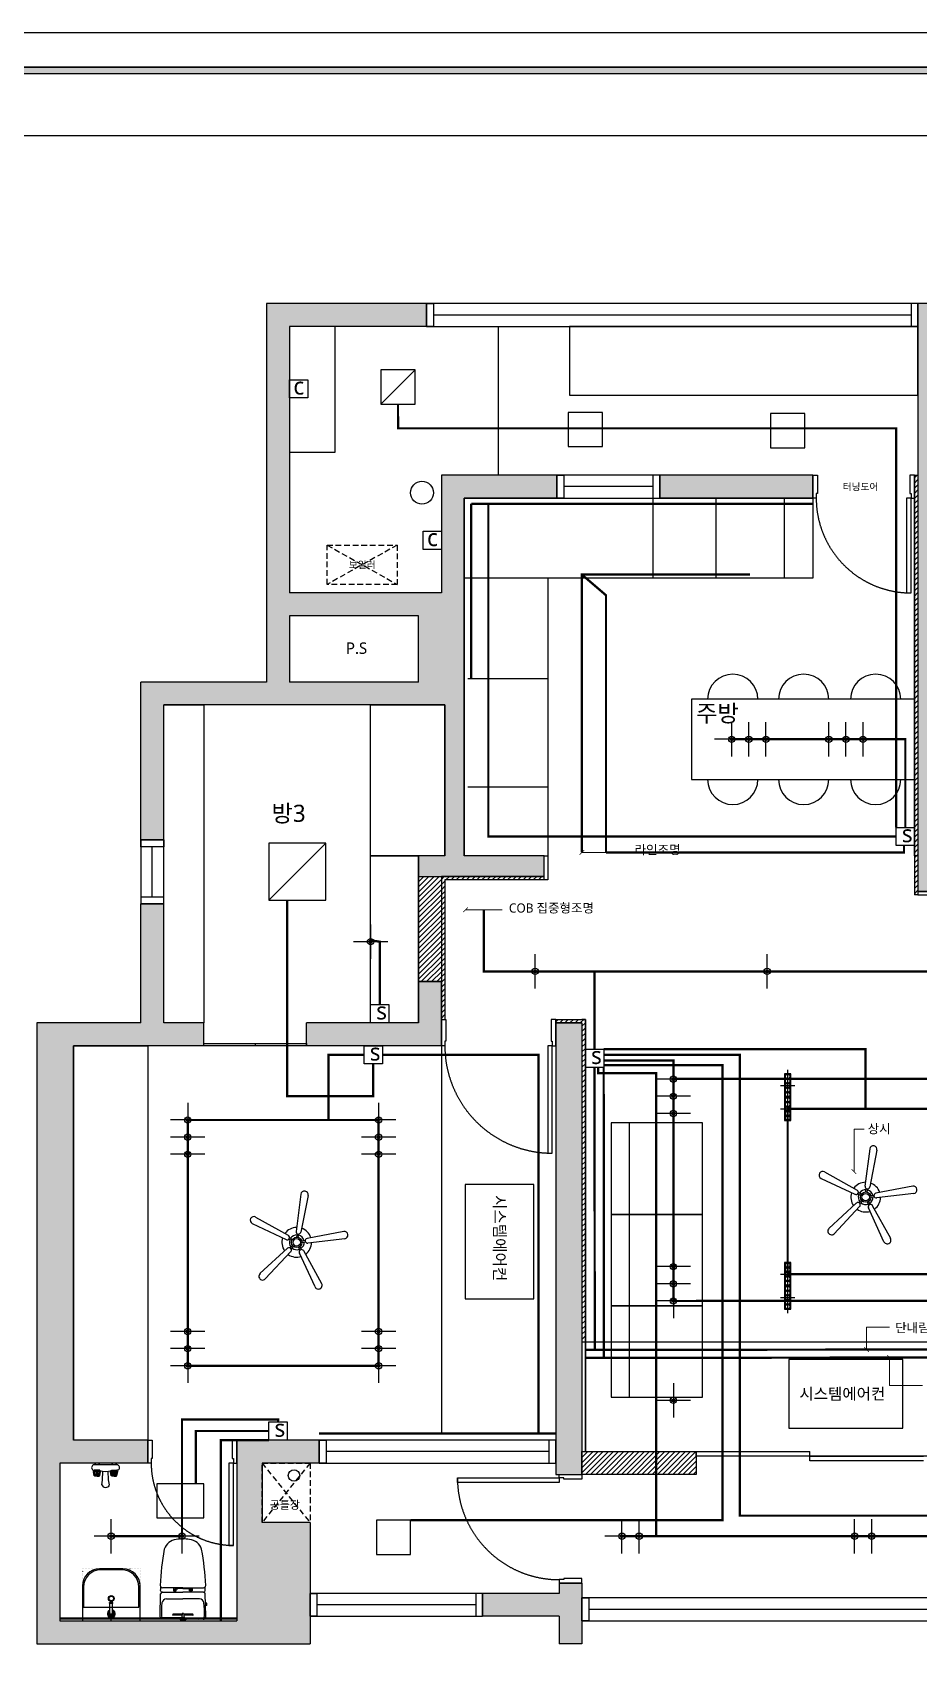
# Model space of a CAD drawing. Header units: millimetres. Extents: x 512 to 764439, y -71 to 559481.
# Drawn here: x 411013 to 418762, y 272628 to 286950 of the extents above; entities that cross this region are included whole.
import ezdxf
from ezdxf.enums import TextEntityAlignment as Align

# ---------------------------------------------------------------- set-up
doc = ezdxf.new("R2010")
doc.units = ezdxf.units.MM
doc.header["$LTSCALE"] = 50
for name, pattern in [('CENTER2', [28.575, 19.05, -3.175, 3.175, -3.175]), ('DOT', [0.25, 0, -0.25]), ('HIDDEN', [0.375, 0.25, -0.125]), ('HIDDEN2', [0.1875, 0.125, -0.0625])]:
    doc.linetypes.add(name, pattern=pattern)
for name, color, linetype in [('#조명', 40, 'Continuous'), ('#콘센트.스위치', 4, 'Continuous'), ('06-FUR', 6, 'Continuous'), ('fin', 5, 'Continuous'), ('FORM(YOURNAME)-11', 1, 'Continuous'), ('ha', 8, 'Continuous'), ('hid', 8, 'HIDDEN2'), ('red', 10, 'Continuous'), ('wall', 2, 'Continuous')]:
    doc.layers.add(name, color=color, linetype=linetype)
doc.layers.add('00', color=7, linetype='Continuous', lineweight=0)
doc.layers.add('text', color=7, linetype='Continuous', lineweight=0)
doc.styles.add('N 맑은고딕', font='malgun.ttf')
doc.styles.add('NEW 맑은고딕', font='malgun.ttf')
doc.styles.add('맑은 고딕', font='malgun.ttf')
doc.dimstyles.new('DH IN40', dxfattribs={"dimscale": 40, "dimtxt": 2.5, "dimasz": 1, "dimexe": 1.5, "dimexo": 1.5, "dimtad": 1, "dimdec": 7, "dimlunit": 6, "dimtxsty": '맑은 고딕', "dimblk": 'ARCHTICK', "dimcen": 2.5, "dimclrd": 256, "dimclre": 256, "dimclrt": 256, "dimadec": 0, "dimazin": 0, "dimtfac": 1, "dimtdec": 7, "dimtix": 1, "dimtmove": 0, "dimatfit": 3, "dimldrblk": 'ARCHTICK', "dimfxl": 1, "dimtfillclr": 1, "dimlwd": -1, "dimlwe": -1, "dimarcsym": 0})

# ---------------------------------------------------------------- blocks, each defined once
blk = doc.blocks.new('123123')
at = {"layer": 'ha', "linetype": 'Continuous'}
h = blk.add_hatch(color=8, dxfattribs=at)
h.dxf.hatch_style = 1
h.paths.add_polyline_path([(327222, 120648), (327222, 120978), (326992, 120978), (326992, 115838), (327222, 115838)])
h.paths.add_polyline_path([(326072, 119478), (324732, 119478), (324732, 119278), (326072, 119278)])
h.paths.add_polyline_path([(323832, 119478), (322822, 119478), (322822, 118448), (321492, 118448), (321492, 120778), (322692, 120778), (322692, 120978), (321292, 120978), (321292, 117668), (320192, 117668), (320192, 116288), (320392, 116288), (320392, 117468), (322852, 117468), (322852, 116148), (322622, 116148), (322622, 115968), (322882, 115968), (323722, 115968), (323722, 116148), (323022, 116148), (323022, 119278), (323832, 119278)])
h.paths.add_polyline_path([(322622, 118248), (322622, 117668), (321492, 117668), (321492, 118248)], flags=16)
h.paths.add_polyline_path([(322822, 114688), (322822, 115048), (322622, 115048), (322622, 114688), (321642, 114688), (321642, 114488), (322822, 114488)])
h.paths.add_polyline_path([(320742, 114688), (320392, 114688), (320392, 115728), (320192, 115728), (320192, 114688), (319282, 114688), (319282, 109258), (321672, 109258), (321672, 110318), (321252, 110318), (321252, 110838), (321752, 110838), (321752, 111038), (321032, 111038), (321032, 110838), (321032, 109458), (319482, 109458), (319482, 110838), (320252, 110838), (320252, 111038), (319602, 111038), (319602, 114488), (320392, 114488), (320742, 114488)])
h.paths.add_polyline_path([(324052, 114688), (323822, 114688), (323822, 110738), (324052, 110738)])
h.paths.add_polyline_path([(324052, 109788), (323852, 109788), (323852, 109698), (323182, 109698), (323182, 109498), (323852, 109498), (323852, 109258), (324052, 109258)])
h.paths.add_polyline_path([(329232, 114363), (329032, 114363), (329032, 110703), (329232, 110703), (329232, 110778), (329782, 110778), (329782, 110978), (329232, 110978)])
h.paths.add_polyline_path([(329892, 109658), (329232, 109658), (329232, 109813), (329032, 109813), (329032, 109258), (329232, 109258), (329232, 109458), (329892, 109458)])
h.paths.add_polyline_path([(333622, 114278), (333422, 114278), (333422, 116038), (332202, 116038), (332202, 119058), (330702, 119058), (330702, 118858), (332002, 118858), (332002, 116038), (330122, 116038), (330122, 115838), (330122, 115078), (330322, 115078), (330322, 115838), (333222, 115838), (333222, 114278), (332512, 114278), (330322, 114278), (330122, 114278), (330122, 114078), (333422, 114078), (333422, 110978), (332242, 110978), (332242, 110778), (333492, 110778), (333492, 109658), (332242, 109658), (332242, 109458), (333622, 109458)])
h.paths.add_polyline_path([(329222, 118858), (329352, 118858), (329352, 119058), (328672, 119058), (328672, 118858), (329022, 118858), (329022, 115838), (329222, 115838)])
h.paths.add_polyline_path([(330902, 120648), (330702, 120648), (330702, 120058), (330902, 120058)])
at = {"layer": 'ha', "color": 8}
for p, q in [((322692, 120978), (321292, 120978)), ((321292, 120978), (321292, 117668)), ((322692, 120778), (322692, 120978)), ((326992, 120978), (326992, 115838)), ((327222, 120978), (326992, 120978)), ((322692, 120778), (321492, 120778)), ((321492, 120778), (321492, 118448)), ((323832, 119478), (322822, 119478)), ((322822, 119478), (322822, 118448)), ((323832, 119478), (323832, 119278)), ((326072, 119478), (324732, 119478)), ((324732, 119478), (324732, 119278)), ((326072, 119478), (326072, 119278)), ((323832, 119278), (323022, 119278)), ((323022, 119278), (323022, 116148)), ((326072, 119278), (324732, 119278)), ((322822, 118448), (321492, 118448)), ((322622, 118248), (321492, 118248)), ((321492, 118248), (321492, 117668)), ((322622, 117668), (322622, 118248)), ((320192, 116288), (320192, 117668)), ((321292, 117668), (320192, 117668)), ((321292, 117668), (320392, 117668)), ((322622, 117668), (321492, 117668)), ((320392, 116288), (320392, 117468)), ((322852, 117468), (320392, 117468)), ((322852, 116148), (322852, 117468)), ((320392, 116288), (320192, 116288)), ((322622, 115968), (322622, 116148)), ((322852, 116148), (322622, 116148)), ((323722, 116148), (323022, 116148)), ((323722, 115968), (323722, 116148)), ((322622, 115968), (322882, 115968)), ((322882, 115968), (323722, 115968)), ((320192, 114688), (320192, 115728)), ((320392, 115728), (320192, 115728)), ((320392, 114688), (320392, 115728)), ((326992, 115838), (327222, 115838)), ((322622, 114688), (322622, 115048)), ((322622, 115048), (322822, 115048)), ((322822, 114688), (322822, 115048)), ((320192, 114688), (319282, 114688)), ((319282, 114688), (319282, 109258)), ((320742, 114688), (320392, 114688)), ((320742, 114488), (320742, 114688)), ((322622, 114688), (321642, 114688)), ((321642, 114488), (321642, 114688)), ((322822, 114688), (322822, 114488)), ((323822, 114688), (323822, 110738)), ((324052, 114688), (323822, 114688)), ((324052, 114688), (324052, 110738)), ((320392, 114488), (319602, 114488)), ((319602, 114488), (319602, 111038)), ((320742, 114488), (320392, 114488)), ((322822, 114488), (321642, 114488)), ((320252, 111038), (319602, 111038)), ((320252, 111038), (320252, 110838)), ((321752, 111038), (321032, 111038)), ((321032, 111038), (321032, 110838)), ((321752, 111038), (321752, 110838)), ((324052, 111038), (324052, 110838)), ((320252, 110838), (319482, 110838)), ((319482, 110838), (319482, 109458)), ((319774, 110776), (319784, 110776)), ((319774, 110776), (319784, 110776)), ((319991, 110821), (319775, 110821)), ((319991, 110821), (319775, 110821)), ((319784, 110769), (319777, 110763)), ((319784, 110769), (319777, 110763)), ((319783, 110725), (319777, 110763)), ((319783, 110725), (319777, 110763)), ((319782, 110767), (319785, 110763)), ((319782, 110767), (319785, 110763)), ((319783, 110725), (319788, 110729)), ((319783, 110725), (319788, 110729)), ((319808, 110725), (319783, 110725)), ((319808, 110725), (319783, 110725)), ((319784, 110769), (319784, 110776)), ((319832, 110776), (319784, 110776)), ((319784, 110769), (319784, 110776)), ((319832, 110776), (319784, 110776)), ((319832, 110769), (319784, 110769)), ((319832, 110769), (319784, 110769)), ((319795, 110838), (319785, 110821)), ((319795, 110838), (319785, 110821)), ((319785, 110763), (319790, 110762)), ((319788, 110729), (319785, 110763)), ((319785, 110763), (319790, 110762)), ((319788, 110729), (319785, 110763)), ((319788, 110729), (319793, 110729)), ((319788, 110729), (319793, 110729)), ((319793, 110730), (319790, 110762)), ((319793, 110730), (319790, 110762)), ((319790, 110722), (319790, 110725)), ((319790, 110722), (319790, 110725)), ((319808, 110722), (319790, 110722)), ((319808, 110722), (319790, 110722)), ((319820, 110838), (319795, 110838)), ((319820, 110838), (319795, 110838)), ((319803, 110762), (319808, 110762)), ((319803, 110729), (319803, 110762)), ((319803, 110762), (319808, 110762)), ((319803, 110729), (319803, 110762)), ((319803, 110729), (319808, 110729)), ((319803, 110729), (319808, 110729)), ((319813, 110762), (319808, 110762)), ((319813, 110762), (319808, 110762)), ((319812, 110729), (319808, 110729)), ((319812, 110729), (319808, 110729)), ((319808, 110725), (319832, 110725)), ((319808, 110725), (319832, 110725)), ((319808, 110722), (319825, 110722)), ((319808, 110722), (319825, 110722)), ((319812, 110729), (319813, 110762)), ((319812, 110729), (319813, 110762)), ((319820, 110838), (319831, 110821)), ((319820, 110838), (319831, 110821)), ((319822, 110730), (319826, 110762)), ((319822, 110730), (319826, 110762)), ((319827, 110729), (319822, 110729)), ((319827, 110729), (319822, 110729)), ((319825, 110722), (319825, 110725)), ((319825, 110722), (319825, 110725)), ((319831, 110763), (319826, 110762)), ((319831, 110763), (319826, 110762)), ((319827, 110729), (319831, 110763)), ((319827, 110729), (319831, 110763)), ((319832, 110725), (319827, 110729)), ((319832, 110725), (319827, 110729)), ((319834, 110767), (319831, 110763)), ((319834, 110767), (319831, 110763)), ((319832, 110769), (319832, 110776)), ((319832, 110769), (319832, 110776)), ((319832, 110769), (319839, 110763)), ((319832, 110769), (319839, 110763)), ((319832, 110725), (319839, 110763)), ((319832, 110725), (319839, 110763)), ((319856, 110687), (319860, 110767)), ((319856, 110687), (319860, 110767)), ((319910, 110690), (319905, 110767)), ((319910, 110690), (319905, 110767)), ((319934, 110769), (319927, 110763)), ((319934, 110769), (319927, 110763)), ((319933, 110725), (319927, 110763)), ((319933, 110725), (319927, 110763)), ((319932, 110767), (319935, 110763)), ((319932, 110767), (319935, 110763)), ((319933, 110725), (319938, 110729)), ((319933, 110725), (319938, 110729)), ((319958, 110725), (319933, 110725)), ((319958, 110725), (319933, 110725)), ((319934, 110769), (319934, 110776)), ((319934, 110776), (319982, 110776)), ((319934, 110769), (319934, 110776)), ((319934, 110776), (319982, 110776)), ((319982, 110769), (319934, 110769)), ((319982, 110769), (319934, 110769)), ((319945, 110838), (319935, 110821)), ((319945, 110838), (319935, 110821)), ((319935, 110763), (319940, 110762)), ((319938, 110729), (319935, 110763)), ((319935, 110763), (319940, 110762)), ((319938, 110729), (319935, 110763)), ((319938, 110729), (319943, 110729)), ((319938, 110729), (319943, 110729)), ((319943, 110730), (319940, 110762)), ((319943, 110730), (319940, 110762)), ((319940, 110722), (319940, 110725)), ((319940, 110722), (319940, 110725)), ((319958, 110722), (319940, 110722)), ((319958, 110722), (319940, 110722)), ((319970, 110838), (319945, 110838)), ((319970, 110838), (319945, 110838)), ((319953, 110762), (319958, 110762)), ((319953, 110729), (319953, 110762)), ((319953, 110762), (319958, 110762)), ((319953, 110729), (319953, 110762)), ((319953, 110729), (319958, 110729)), ((319953, 110729), (319958, 110729)), ((319963, 110762), (319958, 110762)), ((319963, 110762), (319958, 110762)), ((319962, 110729), (319958, 110729)), ((319962, 110729), (319958, 110729)), ((319958, 110725), (319982, 110725)), ((319958, 110725), (319982, 110725)), ((319958, 110722), (319975, 110722)), ((319958, 110722), (319975, 110722)), ((319962, 110729), (319963, 110762)), ((319962, 110729), (319963, 110762)), ((319970, 110838), (319981, 110821)), ((319970, 110838), (319981, 110821)), ((319972, 110730), (319976, 110762)), ((319972, 110730), (319976, 110762)), ((319977, 110729), (319972, 110729)), ((319977, 110729), (319972, 110729)), ((319975, 110722), (319975, 110725)), ((319975, 110722), (319975, 110725)), ((319981, 110763), (319976, 110762)), ((319981, 110763), (319976, 110762)), ((319977, 110729), (319981, 110763)), ((319977, 110729), (319981, 110763)), ((319982, 110725), (319977, 110729)), ((319982, 110725), (319977, 110729)), ((319984, 110767), (319981, 110763)), ((319984, 110767), (319981, 110763)), ((319992, 110776), (319982, 110776)), ((319982, 110769), (319982, 110776)), ((319992, 110776), (319982, 110776)), ((319982, 110769), (319982, 110776)), ((319982, 110769), (319989, 110763)), ((319982, 110769), (319989, 110763)), ((319982, 110725), (319989, 110763)), ((319982, 110725), (319989, 110763)), ((321032, 110838), (321032, 109458)), ((321752, 110838), (321252, 110838)), ((321252, 110838), (321252, 110318)), ((323822, 110838), (323822, 110788)), ((323822, 110738), (324052, 110738)), ((319849, 110647), (319856, 110687)), ((319849, 110647), (319856, 110687)), ((319917, 110646), (319910, 110690)), ((319917, 110646), (319910, 110690)), ((321672, 110318), (321252, 110318)), ((321672, 110318), (321672, 109258)), ((320035, 109913), (319830, 109913)), ((320025, 109903), (319840, 109903)), ((319680, 109763), (319680, 109458)), ((319690, 109753), (319690, 109578)), ((320175, 109578), (320175, 109753)), ((320185, 109458), (320185, 109763)), ((320380, 109708), (320560, 109708)), ((320560, 109747), (320381, 109747)), ((320560, 109747), (320739, 109747)), ((320740, 109708), (320560, 109708)), ((324052, 109788), (323852, 109788)), ((323852, 109788), (323852, 109698)), ((324052, 109788), (324052, 109258)), ((319690, 109578), (320175, 109578)), ((319947, 109618), (319918, 109618)), ((319918, 109613), (319918, 109618)), ((319947, 109613), (319918, 109613)), ((319919, 109608), (319919, 109613)), ((319946, 109608), (319919, 109608)), ((319920, 109518), (319920, 109608)), ((319945, 109518), (319945, 109608)), ((319946, 109608), (319946, 109613)), ((319947, 109613), (319947, 109618)), ((320415, 109650), (320560, 109650)), ((320705, 109650), (320560, 109650)), ((323852, 109698), (323182, 109698)), ((323182, 109698), (323182, 109498)), ((319482, 109458), (321032, 109458)), ((319680, 109458), (320185, 109458)), ((319933, 109458), (319933, 109523)), ((320552, 109483), (320387, 109483)), ((320584, 109467), (320536, 109467)), ((320560, 109467), (320560, 109458)), ((320568, 109483), (320732, 109483)), ((320716, 109482), (320703, 109482)), ((320716, 109482), (320728, 109482)), ((323852, 109498), (323182, 109498)), ((323852, 109498), (323852, 109258)), ((319282, 109258), (321672, 109258)), ((324052, 109258), (323852, 109258))]:
    blk.add_line(p, q, dxfattribs=at)
at = {"layer": 'ha', "color": 8, "linetype": 'Continuous'}
for p, q in [((326992, 120978), (322692, 120978)), ((322692, 120978), (322692, 120778)), ((322692, 120978), (322752, 120978)), ((322692, 120778), (322692, 120978)), ((322752, 120978), (322752, 120778)), ((326932, 120878), (322752, 120878)), ((326992, 120978), (326932, 120978)), ((326932, 120978), (326932, 120778)), ((326992, 120778), (326992, 120978)), ((326992, 120778), (326992, 120978)), ((321492, 120778), (321492, 119678)), ((321892, 120778), (321492, 120778)), ((321892, 119678), (321892, 120778)), ((322692, 120778), (326992, 120778)), ((322752, 120778), (322692, 120778)), ((323322, 119478), (323322, 120778)), ((326992, 120778), (323942, 120778)), ((323942, 120778), (323942, 120178)), ((326932, 120778), (326992, 120778)), ((326992, 120178), (326992, 120778)), ((323942, 120178), (326992, 120178)), ((321492, 119678), (321892, 119678)), ((324732, 119478), (323832, 119478)), ((323832, 119478), (323832, 119278)), ((323832, 119478), (323892, 119478)), ((323832, 119278), (323832, 119478)), ((323892, 119478), (323892, 119278)), ((324732, 119478), (324672, 119478)), ((324672, 119478), (324672, 119278)), ((324732, 119278), (324732, 119478)), ((324732, 119278), (324732, 119478)), ((326962, 119478), (326962, 115808)), ((326962, 119478), (326992, 119478)), ((326962, 119478), (326992, 119478)), ((326962, 116148), (326962, 119478)), ((326992, 119478), (326992, 115808)), ((326992, 119478), (326992, 116148)), ((324672, 119378), (323892, 119378)), ((323022, 119278), (323722, 119278)), ((323022, 116148), (323022, 119278)), ((323022, 119278), (323722, 119278)), ((323722, 119278), (323022, 119278)), ((323022, 119278), (323022, 119278)), ((323022, 119278), (326072, 119278)), ((323022, 118578), (323022, 119278)), ((323722, 119278), (323722, 119278)), ((323832, 119278), (324732, 119278)), ((323892, 119278), (323832, 119278)), ((324672, 119278), (324732, 119278)), ((324672, 119278), (324672, 118578)), ((325222, 119278), (325222, 118578)), ((325822, 119278), (325822, 118578)), ((326072, 119278), (326072, 118578)), ((326072, 118578), (323022, 118578)), ((323752, 118578), (323752, 116148)), ((323752, 117698), (323052, 117698)), ((320392, 114688), (320392, 117468)), ((320392, 117468), (320742, 117468)), ((320742, 117468), (320742, 114688)), ((322202, 117468), (322852, 117468)), ((322202, 116148), (322202, 117468)), ((322852, 117468), (322852, 116148)), ((323752, 116748), (323052, 116748)), ((320392, 116288), (320192, 116288)), ((320192, 116288), (320192, 115728)), ((320192, 116228), (320192, 116288)), ((320192, 116288), (320392, 116288)), ((320392, 116228), (320192, 116228)), ((320292, 115788), (320292, 116228)), ((320392, 115728), (320392, 116288)), ((320392, 116288), (320392, 116228)), ((322852, 116148), (322202, 116148)), ((322202, 116148), (322622, 116148)), ((322202, 114688), (322202, 116148)), ((322622, 116148), (322622, 114688)), ((323722, 116148), (323022, 116148)), ((323722, 116148), (323752, 116148)), ((323722, 115938), (323722, 116148)), ((323752, 116148), (323752, 115938)), ((326992, 116148), (326962, 116148)), ((322622, 115048), (322622, 115968)), ((322622, 115968), (322822, 115968)), ((322822, 115968), (322822, 115048)), ((323722, 115968), (322822, 115968)), ((322822, 115968), (322822, 114688)), ((323722, 115938), (322852, 115938)), ((322852, 115938), (322852, 114718)), ((323752, 115938), (323722, 115938)), ((320392, 115788), (320192, 115788)), ((320192, 115788), (320192, 115728)), ((320192, 115728), (320392, 115728)), ((320192, 115728), (320392, 115728)), ((320392, 115728), (320392, 115788)), ((326992, 115808), (326962, 115808)), ((327222, 115838), (326992, 115838)), ((326992, 115838), (326992, 115808)), ((326992, 115808), (327222, 115808)), ((322822, 115048), (322622, 115048)), ((320742, 114688), (320392, 114688)), ((322622, 114688), (322202, 114688)), ((323822, 114718), (324082, 114718)), ((323822, 114718), (323822, 114688)), ((323822, 114688), (323822, 114718)), ((323822, 114718), (324052, 114718)), ((323822, 114688), (324052, 114688)), ((324052, 114688), (323822, 114688)), ((324082, 114718), (324052, 114718)), ((324052, 114688), (324052, 110938)), ((324052, 114688), (324052, 110938)), ((324082, 114718), (324082, 110938)), ((324082, 110938), (324082, 114718)), ((319602, 111038), (319602, 114488)), ((319602, 114488), (320252, 114488)), ((320252, 114488), (320252, 111038)), ((320742, 114506), (321642, 114506)), ((320742, 114488), (320742, 114506)), ((321642, 114488), (320742, 114488)), ((321192, 114506), (321192, 114488)), ((321642, 114506), (321642, 114488)), ((325108, 113813), (324308, 113813)), ((324308, 113813), (324308, 113013)), ((324466, 113813), (324466, 111413)), ((325108, 113013), (325108, 113813)), ((324308, 113013), (325108, 113013)), ((325108, 113013), (324308, 113013)), ((324308, 113013), (324308, 112213)), ((325108, 112213), (325108, 113013)), ((324308, 112213), (325108, 112213)), ((325108, 112213), (324308, 112213)), ((324308, 112213), (324308, 111413)), ((325108, 111413), (325108, 112213)), ((324308, 111413), (325108, 111413)), ((320252, 111038), (319602, 111038)), ((323822, 111038), (321752, 111038)), ((321752, 111038), (321752, 110838)), ((321752, 111038), (321812, 111038)), ((321752, 110838), (321752, 111038)), ((321812, 111038), (321812, 110838)), ((323822, 111038), (323762, 111038)), ((323762, 111038), (323762, 110838)), ((323822, 110838), (323822, 111038)), ((323822, 110838), (323822, 111038)), ((323762, 110938), (321812, 110938)), ((324052, 110938), (325052, 110938)), ((324052, 110738), (324052, 110938)), ((324052, 110938), (324082, 110938)), ((324052, 110938), (324082, 110938)), ((324052, 110938), (324082, 110938)), ((325052, 110938), (325052, 110738)), ((325052, 110938), (326047, 110938)), ((325052, 110898), (325052, 110938)), ((329032, 110898), (325052, 110898)), ((326047, 110898), (326047, 110938)), ((326047, 110898), (327042, 110898)), ((326047, 110858), (326047, 110898)), ((327042, 110858), (326047, 110858)), ((321752, 110838), (323822, 110838)), ((321812, 110838), (321752, 110838)), ((323762, 110838), (323822, 110838)), ((325052, 110738), (324052, 110738)), ((320560, 109740), (320514, 109740)), ((320560, 109740), (320606, 109740)), ((320765, 109613), (320757, 109613)), ((320765, 109593), (320758, 109593)), ((320769, 109597), (320769, 109609)), ((323182, 109698), (321672, 109698)), ((321672, 109698), (321672, 109498)), ((321672, 109698), (321732, 109698)), ((321672, 109498), (321672, 109698)), ((321732, 109698), (321732, 109498)), ((323122, 109598), (321732, 109598)), ((323182, 109698), (323122, 109698)), ((323122, 109698), (323122, 109498)), ((323182, 109498), (323182, 109698)), ((323182, 109498), (323182, 109698)), ((329032, 109658), (324052, 109658)), ((324052, 109658), (324052, 109458)), ((324052, 109658), (324112, 109658)), ((324052, 109458), (324052, 109658)), ((324112, 109658), (324112, 109458)), ((320552, 109515), (320473, 109515)), ((320551, 109508), (320473, 109508)), ((320536, 109477), (320536, 109467)), ((320584, 109477), (320536, 109477)), ((320553, 109481), (320548, 109477)), ((320554, 109523), (320549, 109488)), ((320549, 109488), (320553, 109481)), ((320571, 109488), (320549, 109488)), ((320567, 109481), (320553, 109481)), ((320566, 109523), (320554, 109523)), ((320566, 109523), (320571, 109488)), ((320646, 109515), (320567, 109515)), ((320571, 109488), (320567, 109481)), ((320567, 109481), (320572, 109477)), ((320646, 109508), (320568, 109508)), ((320584, 109477), (320584, 109467)), ((321672, 109498), (323182, 109498)), ((321732, 109498), (321672, 109498)), ((323122, 109498), (323182, 109498)), ((324052, 109458), (329032, 109458)), ((324112, 109458), (324052, 109458)), ((328972, 109558), (324112, 109558))]:
    blk.add_line(p, q, dxfattribs=at)
at = {"layer": 'ha', "color": 8, "linetype": 'Continuous', "transparency": 33554687}
for p, q in [((326072, 119278), (326072, 119478)), ((326072, 119478), (326112, 119478)), ((326112, 119478), (326112, 119318)), ((326962, 119478), (326922, 119478)), ((326922, 119478), (326922, 119318)), ((326962, 119278), (326962, 119478)), ((326112, 119318), (326102, 119318)), ((326102, 119318), (326102, 119278)), ((326922, 119318), (326932, 119318)), ((326932, 119318), (326932, 119278)), ((326102, 119278), (326072, 119278)), ((326932, 119278), (326892, 119278)), ((326892, 119278), (326892, 118448)), ((326932, 119278), (326962, 119278)), ((326932, 118448), (326932, 119278)), ((326892, 118448), (326932, 118448)), ((322822, 114488), (322822, 114718)), ((322822, 114718), (322862, 114718)), ((322862, 114718), (322862, 114528)), ((323822, 114718), (323782, 114718)), ((323782, 114718), (323782, 114528)), ((323822, 114488), (323822, 114718)), ((322852, 114488), (322822, 114488)), ((322862, 114528), (322852, 114528)), ((322852, 114528), (322852, 114488)), ((323792, 114488), (323752, 114488)), ((323752, 114488), (323752, 113548)), ((323782, 114528), (323792, 114528)), ((323792, 114528), (323792, 114488)), ((323792, 114488), (323822, 114488)), ((323792, 113548), (323792, 114488)), ((323752, 113548), (323792, 113548)), ((323852, 110738), (324052, 110738)), ((323852, 110708), (323852, 110738)), ((324052, 110738), (324052, 110698)), ((322962, 110708), (323852, 110708)), ((322962, 110668), (322962, 110708)), ((323852, 110668), (322962, 110668)), ((323892, 110708), (323852, 110708)), ((323852, 110708), (323852, 110668)), ((323892, 110698), (323892, 110708)), ((324052, 110698), (323892, 110698)), ((323892, 109818), (323852, 109818)), ((323852, 109818), (323852, 109788)), ((323852, 109788), (324052, 109788)), ((324052, 109828), (323892, 109828)), ((323892, 109828), (323892, 109818)), ((324052, 109788), (324052, 109828))]:
    blk.add_line(p, q, dxfattribs=at)
at = {"layer": 'ha', "color": 8, "linetype": 'Continuous', "transparency": 33554559}
for p, q in [((326962, 119454), (326986, 119478)), ((326962, 119409), (326992, 119439)), ((326962, 119364), (326992, 119394)), ((326962, 119319), (326992, 119349)), ((326962, 119274), (326992, 119304)), ((326962, 119229), (326992, 119259)), ((326962, 119184), (326992, 119214)), ((326962, 119139), (326992, 119169)), ((326962, 119094), (326992, 119124)), ((326962, 119050), (326992, 119080)), ((326962, 119005), (326992, 119035)), ((326962, 118960), (326992, 118990)), ((326962, 118915), (326992, 118945)), ((326962, 118870), (326992, 118900)), ((326962, 118825), (326992, 118855)), ((326962, 118780), (326992, 118810)), ((326962, 118735), (326992, 118765)), ((326962, 118690), (326992, 118720)), ((326962, 118645), (326992, 118675)), ((326962, 118601), (326992, 118631)), ((326962, 118556), (326992, 118586)), ((326962, 118511), (326992, 118541)), ((326962, 118466), (326992, 118496)), ((326962, 118421), (326992, 118451)), ((326962, 118376), (326992, 118406)), ((326962, 118331), (326992, 118361)), ((326962, 118286), (326992, 118316)), ((326962, 118241), (326992, 118271)), ((326962, 118196), (326992, 118226)), ((326962, 118152), (326992, 118182)), ((326962, 118107), (326992, 118137)), ((326962, 118062), (326992, 118092)), ((326962, 118017), (326992, 118047)), ((326962, 117972), (326992, 118002)), ((326962, 117927), (326992, 117957)), ((326962, 117882), (326992, 117912)), ((326962, 117837), (326992, 117867)), ((326962, 117792), (326992, 117822)), ((326962, 117747), (326992, 117777)), ((326962, 117702), (326992, 117732)), ((326962, 117658), (326992, 117688)), ((326962, 117613), (326992, 117643)), ((326962, 117568), (326992, 117598)), ((326962, 117523), (326992, 117553)), ((326962, 117478), (326992, 117508)), ((326962, 117433), (326992, 117463)), ((326962, 117388), (326992, 117418)), ((326962, 117343), (326992, 117373)), ((326962, 117298), (326992, 117328)), ((326962, 117253), (326992, 117283)), ((326962, 117209), (326992, 117239)), ((326962, 117164), (326992, 117194)), ((326962, 117119), (326992, 117149)), ((326962, 117074), (326992, 117104)), ((326962, 117029), (326992, 117059)), ((326962, 116984), (326992, 117014)), ((326962, 116939), (326992, 116969)), ((326962, 116894), (326992, 116924)), ((326962, 116849), (326992, 116879)), ((326962, 116804), (326992, 116834)), ((326962, 116760), (326992, 116790)), ((326962, 116715), (326992, 116745)), ((326962, 116670), (326992, 116700)), ((326962, 116625), (326992, 116655)), ((326962, 116580), (326992, 116610)), ((326962, 116535), (326992, 116565)), ((326962, 116490), (326992, 116520)), ((326962, 116445), (326992, 116475)), ((326962, 116400), (326992, 116430)), ((326962, 116355), (326992, 116385)), ((326962, 116311), (326992, 116341)), ((326962, 116266), (326992, 116296)), ((326962, 116221), (326992, 116251)), ((326962, 116176), (326992, 116206)), ((326979, 116148), (326992, 116161)), ((326962, 116131), (326979, 116148)), ((326962, 116086), (326992, 116116)), ((326962, 116041), (326992, 116071)), ((326962, 115996), (326992, 116026)), ((322622, 115967), (322623, 115968)), ((322622, 115922), (322668, 115968)), ((322622, 115877), (322713, 115968)), ((322622, 115832), (322758, 115968)), ((322622, 115787), (322803, 115968)), ((322622, 115742), (322822, 115942)), ((322622, 115697), (322822, 115897)), ((322822, 115942), (322847, 115968)), ((322822, 115897), (322852, 115927)), ((322822, 115852), (322852, 115882)), ((322862, 115938), (322892, 115968)), ((322907, 115938), (322937, 115968)), ((322952, 115938), (322982, 115968)), ((322997, 115938), (323027, 115968)), ((323042, 115938), (323072, 115968)), ((323087, 115938), (323117, 115968)), ((323132, 115938), (323162, 115968)), ((323177, 115938), (323207, 115968)), ((323222, 115938), (323252, 115968)), ((323267, 115938), (323297, 115968)), ((323311, 115938), (323341, 115968)), ((323356, 115938), (323386, 115968)), ((323401, 115938), (323431, 115968)), ((323446, 115938), (323476, 115968)), ((323491, 115938), (323521, 115968)), ((323536, 115938), (323566, 115968)), ((323581, 115938), (323611, 115968)), ((323626, 115938), (323656, 115968)), ((323671, 115938), (323701, 115968)), ((323716, 115938), (323722, 115944)), ((326962, 115951), (326978, 115968)), ((326962, 115906), (326992, 115936)), ((326962, 115862), (326992, 115892)), ((326978, 115968), (326992, 115981)), ((322622, 115652), (322822, 115852)), ((322622, 115608), (322822, 115808)), ((322622, 115563), (322822, 115763)), ((322822, 115808), (322852, 115838)), ((322822, 115763), (322852, 115793)), ((322822, 115718), (322852, 115748)), ((326962, 115817), (326992, 115847)), ((322622, 115518), (322822, 115718)), ((322622, 115473), (322822, 115673)), ((322622, 115428), (322822, 115628)), ((322622, 115383), (322822, 115583)), ((322822, 115673), (322852, 115703)), ((322822, 115628), (322852, 115658)), ((322822, 115583), (322852, 115613)), ((322622, 115338), (322822, 115538)), ((322622, 115293), (322822, 115493)), ((322622, 115248), (322822, 115448)), ((322822, 115538), (322852, 115568)), ((322822, 115493), (322852, 115523)), ((322822, 115448), (322852, 115478)), ((322622, 115203), (322822, 115403)), ((322622, 115159), (322822, 115359)), ((322622, 115114), (322822, 115314)), ((322822, 115403), (322852, 115433)), ((322822, 115359), (322852, 115389)), ((322822, 115314), (322852, 115344)), ((322822, 115269), (322852, 115299)), ((322622, 115069), (322822, 115269)), ((322646, 115048), (322822, 115224)), ((322691, 115048), (322822, 115179)), ((322822, 115224), (322852, 115254)), ((322822, 115179), (322852, 115209)), ((322822, 115134), (322852, 115164)), ((322736, 115048), (322822, 115134)), ((322781, 115048), (322822, 115089)), ((322822, 115089), (322852, 115119)), ((322822, 115044), (322852, 115074)), ((322822, 114999), (322852, 115029)), ((322822, 114954), (322852, 114984)), ((322822, 114910), (322852, 114940)), ((322822, 114865), (322852, 114895)), ((322822, 114820), (322852, 114850)), ((322822, 114775), (322852, 114805)), ((322822, 114730), (322852, 114760)), ((323822, 114697), (323843, 114718)), ((323857, 114688), (323887, 114718)), ((323902, 114688), (323932, 114718)), ((323947, 114688), (323977, 114718)), ((323992, 114688), (324022, 114718)), ((324037, 114688), (324067, 114718)), ((324052, 114658), (324082, 114688)), ((324052, 114613), (324082, 114643)), ((324052, 114568), (324082, 114598)), ((324052, 114523), (324082, 114553)), ((324052, 114478), (324082, 114508)), ((324052, 114433), (324082, 114463)), ((324052, 114388), (324082, 114418)), ((324052, 114343), (324082, 114373)), ((324052, 114299), (324082, 114329)), ((324052, 114254), (324082, 114284)), ((324052, 114209), (324082, 114239)), ((324052, 114164), (324082, 114194)), ((324052, 114119), (324082, 114149)), ((324052, 114074), (324082, 114104)), ((324052, 114029), (324082, 114059)), ((324052, 113984), (324082, 114014)), ((324052, 113939), (324082, 113969)), ((324052, 113894), (324082, 113924)), ((324052, 113850), (324082, 113880)), ((324052, 113805), (324082, 113835)), ((324052, 113760), (324082, 113790)), ((324052, 113715), (324082, 113745)), ((324052, 113670), (324082, 113700)), ((324052, 113625), (324082, 113655)), ((324052, 113580), (324082, 113610)), ((324052, 113535), (324082, 113565)), ((324052, 113490), (324082, 113520)), ((324052, 113445), (324082, 113475)), ((324052, 113401), (324082, 113431)), ((324052, 113356), (324082, 113386)), ((324052, 113311), (324082, 113341)), ((324052, 113266), (324082, 113296)), ((324052, 113221), (324082, 113251)), ((324052, 113176), (324082, 113206)), ((324052, 113131), (324082, 113161)), ((324052, 113086), (324082, 113116)), ((324052, 113041), (324082, 113071)), ((324052, 112996), (324082, 113026)), ((324052, 112952), (324082, 112982)), ((324052, 112907), (324082, 112937)), ((324052, 112862), (324082, 112892)), ((324052, 112817), (324082, 112847)), ((324052, 112772), (324082, 112802)), ((324052, 112727), (324082, 112757)), ((324052, 112682), (324082, 112712)), ((324052, 112637), (324082, 112667)), ((324052, 112592), (324082, 112622)), ((324052, 112547), (324082, 112577)), ((324052, 112503), (324082, 112533)), ((324052, 112458), (324082, 112488)), ((324052, 112413), (324082, 112443)), ((324052, 112368), (324082, 112398)), ((324052, 112323), (324082, 112353)), ((324052, 112278), (324082, 112308)), ((324052, 112233), (324082, 112263)), ((324052, 112188), (324082, 112218)), ((324052, 112143), (324082, 112173)), ((324052, 112098), (324082, 112128)), ((324052, 112054), (324082, 112084)), ((324052, 112009), (324082, 112039)), ((324052, 111964), (324082, 111994)), ((324052, 111919), (324082, 111949)), ((324076, 111898), (324082, 111904)), ((324052, 110931), (324059, 110938)), ((324052, 110886), (324104, 110938)), ((324052, 110841), (324149, 110938)), ((324052, 110796), (324193, 110938)), ((324052, 110751), (324238, 110938)), ((324083, 110738), (324283, 110938)), ((324128, 110738), (324328, 110938)), ((324173, 110738), (324373, 110938)), ((324218, 110738), (324418, 110938)), ((324263, 110738), (324463, 110938)), ((324308, 110738), (324508, 110938)), ((324353, 110738), (324553, 110938)), ((324398, 110738), (324598, 110938)), ((324442, 110738), (324642, 110938)), ((324487, 110738), (324687, 110938)), ((324532, 110738), (324732, 110938)), ((324577, 110738), (324777, 110938)), ((324622, 110738), (324822, 110938)), ((324667, 110738), (324867, 110938)), ((324712, 110738), (324912, 110938)), ((324757, 110738), (324957, 110938)), ((324802, 110738), (325002, 110938)), ((324847, 110738), (325047, 110938)), ((324892, 110738), (325052, 110898)), ((324936, 110738), (325052, 110853)), ((324981, 110738), (325052, 110808)), ((325026, 110738), (325052, 110764))]:
    blk.add_line(p, q, dxfattribs=at)
at = {"layer": 'ha', "color": 8, "linetype": 'HIDDEN', "ltscale": 4}
for p, q in [((321821, 118522), (321821, 118867)), ((321821, 118867), (322436, 118867)), ((322436, 118867), (321821, 118522)), ((321821, 118867), (322436, 118522)), ((322436, 118867), (322436, 118522)), ((322436, 118522), (321821, 118522)), ((321252, 110838), (321672, 110838)), ((321252, 110318), (321252, 110838)), ((321252, 110838), (321672, 110318)), ((321672, 110838), (321252, 110318)), ((321672, 110838), (321672, 110318)), ((321672, 110318), (321252, 110318))]:
    blk.add_line(p, q, dxfattribs=at)
at = {"layer": 'ha', "color": 8, "ltscale": 20}
for p, q in [((322822, 114548), (322822, 111098)), ((322822, 114548), (322822, 111098)), ((324052, 111898), (329032, 111898)), ((324052, 111898), (329032, 111898))]:
    blk.add_line(p, q, dxfattribs=at)
at = {"layer": 'ha', "color": 8, "linetype": 'Continuous', "transparency": 33554687}
for points in [[(320252, 110838), (320252, 111038), (320292, 111038), (320292, 110878), (320282, 110878), (320282, 110838)], [(321032, 110838), (321032, 111038), (320992, 111038), (320992, 110878), (321002, 110878), (321002, 110838)], [(321002, 110118), (321002, 110838), (320962, 110838), (320962, 110118)]]:
    blk.add_lwpolyline(points, close=True, dxfattribs=at)
at = {"layer": 'ha', "color": 8, "linetype": 'DOT'}
blk.add_lwpolyline([(320185, 109913), (319680, 109913), (319680, 109458), (320185, 109458)], close=True, dxfattribs=at)
at = {"layer": 'ha', "color": 8}
for points in [[(320380, 109708, -0.371724), (320365, 109723, -0.003515), (320366, 109754, -0.320541)], [(320740, 109708, 0.371724), (320755, 109723, 0.003515), (320754, 109754, 0.320541)], [(320387, 109483), (320375, 109483, -0.421209), (320360, 109498), (320365, 109693, -0.001659)], [(320732, 109483), (320745, 109483, 0.421209), (320760, 109498), (320755, 109693, 0.001659)]]:
    blk.add_lwpolyline(points, format="xyb", dxfattribs=at)
at = {"layer": 'ha', "color": 8, "linetype": 'Continuous'}
for points in [[(320477, 109747), (320477, 109723, 0.414214), (320481, 109719), (320498, 109719, 0.414214), (320502, 109723), (320502, 109739), (320502, 109747)], [(320502, 109739), (320512, 109739, 0.414214), (320514, 109741), (320514, 109747)], [(320618, 109739), (320608, 109739, -0.414214), (320606, 109741), (320606, 109747)], [(320642, 109747), (320642, 109723, -0.414214), (320638, 109719), (320622, 109719, -0.414214), (320618, 109723), (320618, 109739), (320618, 109747)]]:
    blk.add_lwpolyline(points, format="xyb", dxfattribs=at)
for centre, radius in [((322652, 119324), 100), ((321532, 110729), 50), ((320490, 109733), 8), ((320630, 109733), 8)]:
    blk.add_circle(centre, radius, dxfattribs=at)
at = {"layer": 'ha', "color": 8}
for radius in [25, 20]:
    blk.add_circle((319933, 109653), radius, dxfattribs=at)
at = {"layer": 'ha', "color": 8, "linetype": 'CENTER2', "ltscale": 20, "transparency": 33554687}
for centre, radius in [((326932, 119278), 830), ((323792, 114488), 940), ((321002, 110838), 720), ((323852, 110708), 890)]:
    blk.add_arc(centre, radius, 180, 270, dxfattribs=at)
at = {"layer": 'ha', "color": 8}
for centre, radius, start, end in [((319787, 110798), 25.9, 118.6669, 239.9901), ((319787, 110798), 25.9, 118.6669, 239.9901), ((319797, 110760), 6.74, 19.9748, 160.0252), ((319797, 110760), 6.74, 19.9748, 160.0252), ((319798, 110732), 5.27, 204.695, 329.7227), ((319798, 110732), 5.27, 204.695, 329.7227), ((319817, 110732), 5.27, 210.2773, 335.305), ((319817, 110732), 5.27, 210.2773, 335.305), ((319819, 110760), 6.74, 19.9748, 160.0252), ((319819, 110760), 6.74, 19.9748, 160.0252), ((319883, 110928), 163, 251.712, 288.288), ((319883, 110928), 163, 251.712, 288.288), ((319947, 110760), 6.74, 19.9748, 160.0252), ((319947, 110760), 6.74, 19.9748, 160.0252), ((319948, 110732), 5.27, 204.695, 329.7227), ((319948, 110732), 5.27, 204.695, 329.7227), ((319967, 110732), 5.27, 210.2773, 335.305), ((319967, 110732), 5.27, 210.2773, 335.305), ((319969, 110760), 6.74, 19.9748, 160.0252), ((319969, 110760), 6.74, 19.9748, 160.0252), ((319979, 110798), 25.9, 300.0099, 61.3331), ((319979, 110798), 25.9, 300.0099, 61.3331), ((319883, 110663), 37.9, 206.0462, 332.3329), ((319883, 110663), 37.9, 206.0462, 332.3329), ((320516, 110045), 126, 96.5759, 161.7036), ((320560, 109768), 406, 90, 98.3007), ((320560, 109768), 406, 81.6993, 90), ((320604, 110045), 126, 18.2964, 83.4241), ((322565, 109678), 2206, 169.3919, 177.6667), ((318555, 109678), 2206, 2.3333, 10.6081), ((319830, 109763), 150, 90, 180), ((319840, 109753), 150, 90, 180), ((320025, 109753), 150, 0, 90), ((320035, 109763), 150, 0, 90), ((320381, 109767), 20, 177.6667, 270), ((320380, 109693), 15, 90, 178.6349), ((320739, 109767), 20, 270, 2.3333), ((320740, 109693), 15, 1.3651, 90), ((321371, 109511), 1000, 174.0563, 180.6884), ((320416, 109610), 40, 92.4871, 174.0563), ((320703, 109610), 40, 5.9437, 87.5129), ((319749, 109511), 1000, 359.3116, 5.9437), ((319933, 109518), 35, 110.9248, 69.0751), ((319933, 109518), 30, 114.6243, 65.3757), ((319933, 109518), 25, 120, 60), ((319933, 109518), 18, 133.9829, 46.017), ((319933, 109518), 12.5, 180, 360), ((320387, 109499), 16, 180.6884, 270), ((320703, 109467), 15, 90, 180), ((320728, 109467), 15, 0, 90), ((320732, 109499), 16, 270, 359.3116)]:
    blk.add_arc(centre, radius, start, end, dxfattribs=at)
at = {"layer": 'ha', "color": 8, "linetype": 'Continuous'}
for centre, radius, start, end in [((320765, 109609), 4, 0, 90), ((320765, 109597), 4, 270, 0), ((320473, 109511), 3.5, 90, 270), ((320646, 109511), 3.5, 270, 90)]:
    blk.add_arc(centre, radius, start, end, dxfattribs=at)
at = {"layer": 'ha', "color": 8, "linetype": 'Continuous', "style": 'N 맑은고딕'}
for s, height, p in [('터닝도어', 60.7, (326333, 119346)), ('보일러', 60.7, (322012, 118663)), ('P.S', 100, (321987, 117915)), ('주방', 149.4, (325050, 117321)), ('방3', 149.4, (321335, 116446)), ('공틀장', 70, (321320, 110436))]:
    blk.add_text(s, height=height, dxfattribs=at).set_placement(p)
blk = doc.blocks.new('1232144')
at = {"layer": 'red', "linetype": 'Continuous'}
blk.add_lwpolyline([(363577, 262666), (364577, 262666), (364577, 263266), (363577, 263266)], close=True, dxfattribs=at)
at = {"layer": 'text', "insert": (363670, 263017), "char_height": 100, "attachment_point": 1, "style": 'N 맑은고딕'}
blk.add_mtext_dynamic_manual_height_columns('시스템에어컨', width=3739.84, gutter_width=747, heights=[0], dxfattribs=at)
blk = doc.blocks.new('CELILNGPAN')
at = {"layer": '06-FUR', "color": 6}
for p, q in [((48717, -3709), (48676, -4035)), ((48781, -3721), (48717, -4041)), ((48292, -3967), (48588, -4106)), ((48322, -3910), (48607, -4069)), ((48639, -4116), (48612, -4103)), ((48645, -4105), (48618, -4091)), ((48682, -4086), (48687, -4056)), ((48695, -4088), (48700, -4058)), ((48725, -4118), (48755, -4113)), ((48727, -4131), (48756, -4126)), ((49094, -4035), (48772, -4096)), ((49102, -4099), (48778, -4137)), ((48360, -4404), (48600, -4183)), ((48405, -4451), (48629, -4212)), ((48645, -4158), (48624, -4179)), ((48654, -4167), (48633, -4188)), ((48696, -4174), (48709, -4201)), ((48842, -4521), (48706, -4225)), ((48708, -4168), (48721, -4195)), ((48901, -4493), (48743, -4206))]:
    blk.add_line(p, q, dxfattribs=at)
for radius in [45.4, 32.5]:
    blk.add_circle((48682, -4131), radius, dxfattribs=at)
for centre, radius, start, end in [((48749, -3715), 32.5, 349.67, 169.67), ((48307, -3938), 32.5, 61.67, 241.67), ((48682, -4131), 130, 90.4651, 143.078), ((48682, -4131), 130, 18.4651, 71.078), ((48682, -4131), 130, 162.4651, 215.078), ((48598, -4088), 20.6, 242.7734, 62.7734), ((48682, -4131), 64.9, 158.5125, 219.0342), ((48682, -4131), 64.9, 86.5125, 147.0342), ((48697, -4038), 20.6, 170.7734, 350.7734), ((48682, -4131), 64.9, 14.5125, 75.0342), ((48682, -4131), 64.9, 302.5125, 3.0342), ((48775, -4117), 20.6, 98.7734, 278.7734), ((48682, -4131), 130, 306.4651, 359.078), ((49098, -4067), 32.5, 277.67, 97.67), ((48615, -4198), 20.6, 314.7734, 134.7734), ((48682, -4131), 130, 234.4651, 287.078), ((48682, -4131), 64.9, 230.5125, 291.0342), ((48724, -4215), 20.6, 26.7734, 206.7734), ((48383, -4428), 32.5, 133.67, 313.67), ((48871, -4507), 32.5, 205.67, 25.67)]:
    blk.add_arc(centre, radius, start, end, dxfattribs=at)
blk = doc.blocks.new('A$C6088f158')
at = {"layer": '#조명', "ltscale": 2}
for p, q in [((275, 61.5), (0, 61.5)), ((137.5, 123), (137.5, 0))]:
    blk.add_line(p, q, dxfattribs=at)
for points in [[(35, 35), (240, 35), (240, 88), (35, 88)], [(38.5, 38.5), (236.5, 38.5), (236.5, 84.5), (38.5, 84.5)]]:
    blk.add_lwpolyline(points, close=True, dxfattribs=at)
for centre in [(58.3, 61.5), (97.9, 61.5), (137.5, 61.5), (177.1, 61.5), (216.7, 61.5)]:
    blk.add_circle(centre, 19.8, dxfattribs=at)
blk = doc.blocks.new('WHAUD')
at = {"layer": '#조명', "linetype": 'Continuous'}
for p, q in [((382552, 278028), (382552, 277728)), ((382702, 277878), (382402, 277878))]:
    blk.add_line(p, q, dxfattribs=at)
for radius in [27.5, 12.5]:
    blk.add_circle((382552, 277878), radius, dxfattribs=at)
blk = doc.blocks.new('_ArchTick')
at = {"color": 0, "linetype": 'ByBlock', "const_width": 0.15}
blk.add_lwpolyline([(-0.5, -0.5), (0.5, 0.5)], dxfattribs=at)
blk = doc.blocks.new('FORM-PLAN')
at = {"layer": 'FORM(YOURNAME)-11', "true_color": 0x939598}
h = blk.add_hatch(color=252, dxfattribs=at)
h.dxf.hatch_style = 1
h.paths.add_polyline_path([(-71444, 55115), (10556, 55115), (10556, 54915), (-71444, 54915)])
h.paths.add_polyline_path([(-71444, -2085), (10556, -2085), (10556, -2285), (-71444, -2285)])
at = {"layer": 'Defpoints', "color": 158}
for points in [[(-71444, -2285), (10556, -2285), (10556, 55115), (-71444, 55115)], [(-69444, 53115), (-64, 53115), (-64, 1215), (-69444, 1215)]]:
    blk.add_lwpolyline(points, close=True, dxfattribs=at)
at = {"layer": 'FORM(YOURNAME)-11', "color": 250}
blk.add_lwpolyline([(-72444, -3285), (11556, -3285), (11556, 56115), (-72444, 56115)], close=True, dxfattribs=at)
at = {"layer": 'FORM(YOURNAME)-11', "color": 251, "true_color": 0x636466}
blk.add_lwpolyline([(-71444, 55115), (10556, 55115), (10556, 54915), (-71444, 54915)], close=True, dxfattribs=at)
at = {"layer": '00', "style": 'NEW 맑은고딕'}
for tag, p in [('1', (9905, 25031)), ('2', (9905, 24387)), ('3', (9905, 23100)), ('4', (9905, 21170)), ('5', (9905, 18853)), ('6', (9905, 16600)), ('7', (9905, 14348)), ('8', (9905, 12095)), ('9', (9905, 9843)), ('10', (5655, 7655)), ('11', (9905, 7590)), ('12', (5655, 5402)), ('13', (9905, 5402))]:
    blk.add_attdef(tag, text='', height=520, dxfattribs=at).set_placement(p, align=Align.MIDDLE_RIGHT)
blk = doc.blocks.new('12344')
at = {"layer": '#콘센트.스위치', "color": 5, "linetype": 'Continuous'}
blk.add_lwpolyline([(381780, 280800), (381940, 280800), (381940, 280640), (381780, 280640)], close=True, dxfattribs=at)
at = {"layer": '#콘센트.스위치', "color": 5, "linetype": 'Continuous', "insert": (381830, 280820), "char_height": 150, "attachment_point": 1, "style": 'N 맑은고딕'}
blk.add_mtext_dynamic_manual_height_columns('s', width=160, gutter_width=750, heights=[0], dxfattribs=at)
blk = doc.blocks.new('234234')
at = {"layer": '#콘센트.스위치', "color": 5, "linetype": 'Continuous'}
blk.add_lwpolyline([(382100, 280800), (382260, 280800), (382260, 280640), (382100, 280640)], close=True, dxfattribs=at)
at = {"layer": '#콘센트.스위치', "color": 5, "linetype": 'Continuous', "insert": (382135, 280820), "char_height": 150, "attachment_point": 1, "style": 'N 맑은고딕'}
blk.add_mtext_dynamic_manual_height_columns('c', width=160, gutter_width=750, heights=[0], dxfattribs=at)

msp = doc.modelspace()

# ---------------------------------------------------------------- linework, layer by layer
at = {"layer": '#조명', "linetype": 'Continuous'}
msp.add_line((413578.91390056, 279862.35505366), (413078.91390056, 279362.35505366), dxfattribs=at)
for points in [[(414059.23372999, 283700.52136496), (414359.23372999, 283700.52136496), (414359.23372999, 284000.52136496), (414059.23372999, 284000.52136496)], [(415700, 283330), (416000, 283330), (416000, 283630), (415700, 283630)], [(417470, 283320), (417770, 283320), (417770, 283620), (417470, 283620)], [(413078.91390056, 279362.35505366), (413578.91390056, 279362.35505366), (413578.91390056, 279862.35505366), (413078.91390056, 279862.35505366)], [(414020, 273640), (414320, 273640), (414320, 273940), (414020, 273940)]]:
    msp.add_lwpolyline(points, close=True, dxfattribs=at)
at = {"layer": '#조명', "color": 5, "linetype": 'HIDDEN', "ltscale": 20, "const_width": 20}
for points in [[(418569.23372999, 280000.14840674), (418569.23372999, 283490), (414210, 283490), (414209.23372999, 283700.52136496)], [(418569.23372999, 279920.14840674), (415000, 279920.14840674), (415000, 282830)], [(414072.63942558, 278010.52136496), (415440, 278010.52136496), (415440, 274700)], [(416009.23372999, 278060.52136496), (418300, 278060.52136496), (418300, 277537.5)], [(416469.23372999, 273800.52136496), (416469.23372999, 277850), (415960, 277850), (415960, 277900.52136496)], [(417619.23372999, 277537.5), (418969.23372999, 277537.5), (418969.23372999, 276092.5), (417619.23372999, 276092.5), (417619.23372999, 277537.5)], [(413079.23372999, 274640.52136496), (412660, 274640.52136496), (412660, 273060.52136496)], [(416169.23372999, 273800.52136496), (420299.23372999, 273800.52136496)]]:
    msp.add_lwpolyline(points, dxfattribs=at)
at = {"layer": '#조명', "color": 30, "linetype": 'HIDDEN2', "ltscale": 20, "true_color": 0xf26722, "const_width": 20}
for points in [[(414850, 282830), (417839.23372999, 282830)], [(414850, 282830), (414850, 281300.52136496)], [(415849.23372999, 275430.52136496), (420769.23372999, 275434.46230223)], [(413519.23372999, 274700), (415589.23372999, 274700)], [(411249.23372999, 273080.52136496), (412799.23372999, 273080.52136496)]]:
    msp.add_lwpolyline(points, dxfattribs=at)
at = {"layer": '#조명', "color": 30, "linetype": 'Continuous', "ltscale": 20, "true_color": 0xf26722, "const_width": 20}
for points in [[(415819.23372999, 279780.52136496), (415819.23372999, 282210.52136496), (417289.23372999, 282210.52136496)], [(415849.23372999, 275360.52136496), (420769.23372999, 275364.46230223)]]:
    msp.add_lwpolyline(points, dxfattribs=at)
at = {"layer": '#조명', "color": 1, "linetype": 'HIDDEN', "ltscale": 20, "const_width": 20}
for points in [[(416029.61686499, 279780.52136496), (416029.61686499, 282030), (415819.23372999, 282210.52136496)], [(416029.61686499, 279780.52136496), (418637.37956411, 279780.52136496), (418637.37956411, 279840.14840674)], [(413992.63942558, 277930.52136496), (413992.63942558, 277650), (413240, 277650), (413240, 279362.35505366)], [(415409.23372999, 278740.52136496), (414960, 278740.52136496), (414960, 279280)], [(415409.23372999, 278740.52136496), (421409.23372999, 278740.52136496)], [(415929.23372999, 278060.52136496), (415929.23372999, 278740.52136496)], [(422480, 273980), (417200, 273980), (417200, 278010), (416009.23372999, 278010)], [(416009.23372999, 277900.52136496), (416011.26817494, 275360.65115512)], [(413079.23372999, 274720.52136496), (412440, 274720.52136496), (412440, 274260)]]:
    msp.add_lwpolyline(points, dxfattribs=at)
at = {"layer": '#조명', "color": 85, "linetype": 'HIDDEN', "ltscale": 20, "true_color": 0x58ba48, "const_width": 20}
for points in [[(418649.23372999, 280000.14840674), (418649.23372999, 280770.52136496), (417129.23372999, 280770.52136496)], [(414049.23372999, 278450.52136496), (414049.23372999, 279000), (413969.23372999, 279012.5)], [(413912.63942558, 278010.52136496), (413600, 278010.52136496), (413600, 277440.52136496)], [(416619.23372999, 277801.18143007), (416619.23372999, 277960), (416009.23372999, 277960)], [(416619.23372999, 277797.64131354), (416619.23372999, 275857.64131354), (419969.23372999, 275861.18143007), (419969.23372999, 277801.18143007), (416619.23372999, 277801.18143007)], [(412369.23372999, 277440.52136496), (414039.23372999, 277440.52136496), (414039.23372999, 275290.52136496), (412369.23372999, 275290.52136496), (412369.23372999, 277440.52136496)], [(413159.23372999, 274800.52136496), (413160, 274820.52136496), (412319.23372999, 274820.52136496), (412319.23372999, 273800.52136496), (411699.23372999, 273800.52136496)]]:
    msp.add_lwpolyline(points, dxfattribs=at)
at = {"layer": '#조명', "color": 40, "linetype": 'HIDDEN', "ltscale": 20, "true_color": 0xf8d731, "const_width": 20}
for points in [[(414320, 273940), (417050, 273940), (417050, 277920), (416009.2187953, 277919.1663306)], [(415929.23372999, 277900.52136496), (415931.21215606, 275430.58702996)]]:
    msp.add_lwpolyline(points, dxfattribs=at)
at = {"layer": 'ha', "linetype": 'Continuous'}
msp.add_line((414359.23372999, 284000.52136496), (414059.23372999, 283700.52136496), dxfattribs=at)
at = {"layer": 'hid', "linetype": 'Continuous'}
for points in [[(416779.23372999, 280420), (418729.23372999, 280420), (418729.23372999, 281120), (416779.23372999, 281120)], [(412100, 273960), (412510, 273960), (412510, 274260), (412100, 274260)]]:
    msp.add_lwpolyline(points, close=True, dxfattribs=at)
for centre, start, end in [((417139.23372999, 281120), 0, 180), ((417759.23372999, 281120), 0, 180), ((418389.23372999, 281120), 0, 180), ((417139.23372999, 280420), 180, 0), ((417759.23372999, 280420), 180, 0), ((418389.23372999, 280420), 180, 0)]:
    msp.add_arc(centre, 220, start, end, dxfattribs=at)

# ---------------------------------------------------------------- block references
at = {"layer": '#조명', "linetype": 'Continuous', "rotation": 270}
for p in [(139251.59241644, 663322.48390914), (139401.59241644, 663322.48390914), (139551.59241644, 663322.48390914), (140101.59241644, 663322.48390914), (140251.59241644, 663322.48390914), (140401.59241644, 663322.48390914), (137531.59241644, 661292.48390914), (139561.59241644, 661292.48390914), (133821.59241644, 656352.48390914), (134441.59241644, 656352.48390914), (138291.59241644, 656352.48390914), (138441.59241644, 656352.48390914), (140326.82614643, 656352.48390914), (140476.82614643, 656352.48390914)]:
    msp.add_blockref('WHAUD', p, dxfattribs=at)
at = {"layer": '#조명', "linetype": 'Continuous'}
for p in [(31417.2711858, 1122.35868646), (34067.2711858, -230), (29817.2711858, -437.11994859), (31487.2711858, -437.11994859), (34067.2711858, -380), (29817.2711858, -587.11994859), (31487.2711858, -587.11994859), (29817.2711858, -737.11994859), (31487.2711858, -737.11994859), (34067.2711858, -1720), (34067.2711858, -1870), (34067.2711858, -2020), (29817.2711858, -2287.11994859), (31487.2711858, -2287.11994859), (29817.2711858, -2437.11994859), (31487.2711858, -2437.11994859), (29817.2711858, -2587.11994859), (31487.2711858, -2587.11994859), (34067.2711858, -2890)]:
    msp.add_blockref('WHAUD', p, dxfattribs=at)
at = {"layer": '#조명', "color": 85, "linetype": 'HIDDEN', "ltscale": 20, "true_color": 0x58ba48}
msp.add_blockref('WHAUD', (34067.2711858, -80), dxfattribs=at)
at = {"xscale": 0.3000000000000001, "yscale": 0.3000000000000001, "zscale": 0.3000000000000001}
msp.add_blockref('FORM-PLAN', (428703.25841886, 270115.43910194), dxfattribs=at)
at = {"linetype": 'Continuous'}
msp.add_blockref('123123', (91767.37803297, 163602.61808096), dxfattribs=at)
at = {"ltscale": 2, "rotation": 89.99999999999997}
for p in [(417680.73372999, 277605), (417680.73372999, 277400), (417680.73372999, 275955), (417680.73372999, 275750)]:
    msp.add_blockref('A$C6088f158', p, dxfattribs=at)
at = {"layer": '00'}
for p in [(369620.13367696, 280897.01389715), (364641.49386191, 280501.68107705)]:
    msp.add_blockref('CELILNGPAN', p, dxfattribs=at)
at = {"layer": 'fin', "linetype": 'Continuous'}
for name, p in [('234234', (31159.23372999, 3115.52136496)), ('234234', (32329.23372999, 1790.14840674)), ('12344', (36789.23372999, -799.85159326)), ('12344', (32189.23372999, -2349.47863504)), ('12344', (32132.63942558, -2709.47863504)), ('12344', (34069.23372999, -2739.47863504)), ('12344', (31299.23372999, -5999.47863504))]:
    msp.add_blockref(name, p, dxfattribs=at)
at = {"layer": 'wall', "linetype": 'Continuous', "rotation": 270}
msp.add_blockref('1232144', (152132.24665262, 640453.83027009), dxfattribs=at)
at = {"layer": 'wall', "linetype": 'Continuous'}
msp.add_blockref('1232144', (54051.41553371, 12078.64742206), dxfattribs=at)

# ---------------------------------------------------------------- texts
at = {"layer": 'text', "char_height": 80, "attachment_point": 1, "style": 'N 맑은고딕'}
for s, insert in [('라인조명', (416280, 279845.35832148)), ('COB 집중형조명', (415180, 279334.83695652)), ('상시', (418320, 277403.9673913)), ('단내림간접', (418560, 275663.9673913))]:
    msp.add_mtext_dynamic_manual_height_columns(s, width=3739.8435210895, gutter_width=746.99220336, heights=[0], dxfattribs=dict(at, insert=insert))

# ---------------------------------------------------------------- leaders
at = {"layer": 'text'}
for points, override in [([(415819.23372999, 279780.52136496), (416240, 279780.52136496)], {"dimgap": 0.625, "dimtad": 0}), ([(414800, 279280), (415120, 279280)], {"dimtad": 0}), ([(418200, 276990), (418200, 277360), (418290, 277360)], {"dimgap": 0.625, "dimtad": 0}), ([(418309.23372999, 275432.49183359), (418309.23372999, 275630), (418510, 275630)], {"dimgap": 0.625, "dimtad": 0})]:
    msp.add_leader(points, dimstyle='DH IN40', override=override, dxfattribs=at)
at = {"layer": 'text', "annotation_type": 0, "has_hookline": 1, "hookline_direction": 0, "text_width": 518.81793478}
msp.add_leader([(418510.21414603, 275362.65281961), (418510.21414603, 275120), (418800, 275120)], dimstyle='DH IN40', override={"dimtad": 0}, dxfattribs=at)

doc.saveas('drawing.dxf')
